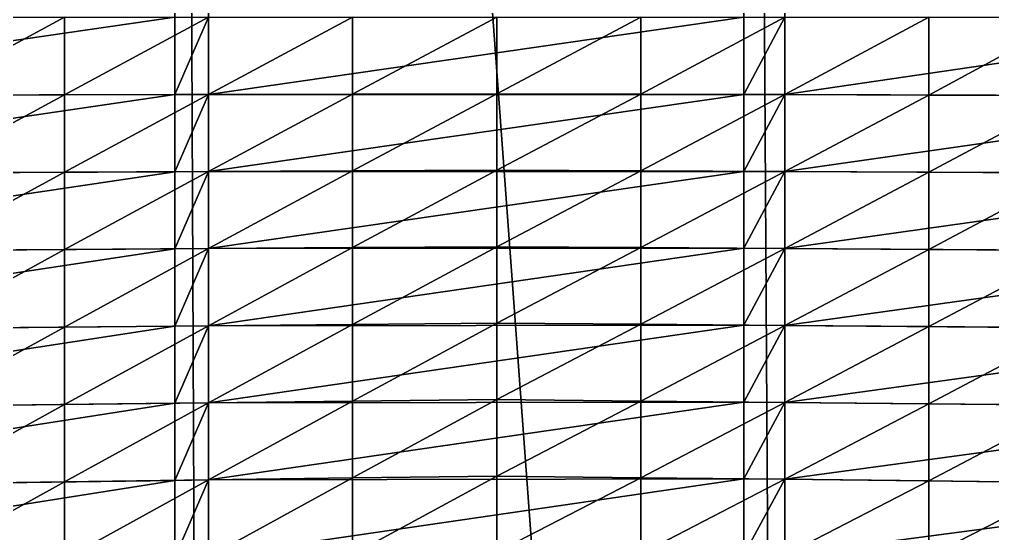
# Model space of a CAD drawing. Header units: metres. Extents: x -3 to 177, y -14 to 14.
# Drawn here: x 168.96 to 170.775, y -0.963 to -0.004 of the extents above; entities that cross this region are included whole.
import ezdxf

# ---------------------------------------------------------------- set-up
doc = ezdxf.new("R2010")
doc.units = ezdxf.units.M
doc.layers.add('FORE_PEAK', color=7, linetype='Continuous', true_color=0x74a6a7)
doc.layers.add('HULL', color=7, linetype='Continuous', true_color=0x528ba5)

msp = doc.modelspace()

# ---------------------------------------------------------------- linework, layer by layer
at = {"layer": 'FORE_PEAK'}
for points in [[(168.2375, 8.0072, 14.8527), (168.2375, -8.0072, 14.8527), (169.2498, -7.26, 14.8824)], [(168.2375, 8.0072, 14.8527), (169.2498, -7.26, 14.8824), (169.2498, 7.26, 14.8824)], [(169.2498, 7.26, 14.8824), (169.2498, -7.26, 14.8824), (169.3125, -7.2138, 14.8843)], [(169.2498, 7.26, 14.8824), (169.3125, -7.2138, 14.8843), (169.3125, 7.2138, 14.8843)], [(169.3125, 7.2138, 14.8843), (169.3125, -7.2138, 14.8843), (170.3113, -6.3667, 14.9178)], [(169.3125, 7.2138, 14.8843), (170.3113, -6.3667, 14.9178), (170.3113, 6.3667, 14.9178)], [(170.3113, 6.3667, 14.9178), (170.3113, -6.3667, 14.9178), (170.3875, -6.2923, 14.9208)], [(170.3113, 6.3667, 14.9178), (170.3875, -6.2923, 14.9208), (170.3875, 6.2923, 14.9208)], [(170.3875, 6.2923, 14.9208), (170.3875, -6.2923, 14.9208), (171.3727, -5.3304, 14.9588)], [(170.3875, 6.2923, 14.9208), (171.3727, -5.3304, 14.9588), (171.3727, 5.3304, 14.9588)], [(168.2375, -0.1463), (168.2375, 0), (169.2498, 0)], [(168.2375, -0.1463), (169.2498, 0), (169.2498, -0.144)], [(169.2498, -0.144), (169.2498, 0), (169.3125, 0)], [(169.2498, -0.144), (169.3125, 0), (169.3125, -0.1439)], [(169.3125, -0.1439), (169.3125, 0), (170.3113, 0)], [(169.3125, -0.1439), (170.3113, 0), (170.3113, -0.1441, 0.002)], [(170.3113, -0.1441, 0.002), (170.3113, 0), (170.3875, 0)], [(170.3113, -0.1441, 0.002), (170.3875, 0), (170.3875, -0.1443, 0.0023)], [(170.3875, -0.1443, 0.0023), (170.3875, 0), (171.3727, 0)], [(170.3875, -0.1443, 0.0023), (171.3727, 0), (171.3727, -0.1472, 0.0065)], [(168.2375, -0.2927), (168.2375, -0.1463), (169.2498, -0.144)], [(168.2375, -0.2927), (169.2498, -0.144), (169.2498, -0.2881)], [(169.2498, -0.2881), (169.2498, -0.144), (169.3125, -0.1439)], [(169.2498, -0.2881), (169.3125, -0.1439), (169.3125, -0.2878)], [(169.3125, -0.2878), (169.3125, -0.1439), (170.3113, -0.1441, 0.002)], [(169.3125, -0.2878), (170.3113, -0.1441, 0.002), (170.3113, -0.2876, 0.0092)], [(170.3113, -0.2876, 0.0092), (170.3113, -0.1441, 0.002), (170.3875, -0.1443, 0.0023)], [(170.3113, -0.2876, 0.0092), (170.3875, -0.1443, 0.0023), (170.3875, -0.2879, 0.0107)], [(170.3875, -0.2879, 0.0107), (170.3875, -0.1443, 0.0023), (171.3727, -0.1472, 0.0065)], [(170.3875, -0.2879, 0.0107), (171.3727, -0.1472, 0.0065), (171.3727, -0.2925, 0.0302)], [(168.2375, -0.439, 0), (168.2375, -0.2927), (169.2498, -0.2881)], [(168.2375, -0.439, 0), (169.2498, -0.2881), (169.2498, -0.4321, 0)], [(169.2498, -0.4321, 0), (169.2498, -0.2881), (169.3125, -0.2878)], [(169.2498, -0.4321, 0), (169.3125, -0.2878), (169.3125, -0.4317, 0)], [(169.3125, -0.4317, 0), (169.3125, -0.2878), (170.3113, -0.2876, 0.0092)], [(169.3125, -0.4317, 0), (170.3113, -0.2876, 0.0092), (170.3113, -0.431, 0.0164)], [(170.3113, -0.431, 0.0164), (170.3113, -0.2876, 0.0092), (170.3875, -0.2879, 0.0107)], [(170.3113, -0.431, 0.0164), (170.3875, -0.2879, 0.0107), (170.3875, -0.4315, 0.0191)], [(170.3875, -0.4315, 0.0191), (170.3875, -0.2879, 0.0107), (171.3727, -0.2925, 0.0302)], [(170.3875, -0.4315, 0.0191), (171.3727, -0.2925, 0.0302), (171.3727, -0.4378, 0.054)], [(168.2375, -0.5853, 0.0003), (168.2375, -0.439, 0), (169.2498, -0.4321, 0)], [(168.2375, -0.5853, 0.0003), (169.2498, -0.4321, 0), (169.2498, -0.5762, 0.0009)], [(169.2498, -0.5762, 0.0009), (169.2498, -0.4321, 0), (169.3125, -0.4317, 0)], [(169.2498, -0.5762, 0.0009), (169.3125, -0.4317, 0), (169.3125, -0.5756, 0.0009)], [(169.3125, -0.5756, 0.0009), (169.3125, -0.4317, 0), (170.3113, -0.431, 0.0164)], [(169.3125, -0.5756, 0.0009), (170.3113, -0.431, 0.0164), (170.3113, -0.5745, 0.0245)], [(170.3113, -0.5745, 0.0245), (170.3113, -0.431, 0.0164), (170.3875, -0.4315, 0.0191)], [(170.3113, -0.5745, 0.0245), (170.3875, -0.4315, 0.0191), (170.3875, -0.5751, 0.0284)], [(170.3875, -0.5751, 0.0284), (170.3875, -0.4315, 0.0191), (171.3727, -0.4378, 0.054)], [(170.3875, -0.5751, 0.0284), (171.3727, -0.4378, 0.054), (171.3727, -0.5831, 0.0781)], [(168.2375, -0.7316, 0.0009), (168.2375, -0.5853, 0.0003), (169.2498, -0.5762, 0.0009)], [(168.2375, -0.7316, 0.0009), (169.2498, -0.5762, 0.0009), (169.2498, -0.7202, 0.0025)], [(169.2498, -0.7202, 0.0025), (169.2498, -0.5762, 0.0009), (169.3125, -0.5756, 0.0009)], [(169.2498, -0.7202, 0.0025), (169.3125, -0.5756, 0.0009), (169.3125, -0.7195, 0.0026)], [(169.3125, -0.7195, 0.0026), (169.3125, -0.5756, 0.0009), (170.3113, -0.5745, 0.0245)], [(169.3125, -0.7195, 0.0026), (170.3113, -0.5745, 0.0245), (170.3113, -0.718, 0.0335)], [(170.3113, -0.718, 0.0335), (170.3113, -0.5745, 0.0245), (170.3875, -0.5751, 0.0284)], [(170.3113, -0.718, 0.0335), (170.3875, -0.5751, 0.0284), (170.3875, -0.7187, 0.0384)], [(170.3875, -0.7187, 0.0384), (170.3875, -0.5751, 0.0284), (171.3727, -0.5831, 0.0781)], [(170.3875, -0.7187, 0.0384), (171.3727, -0.5831, 0.0781), (171.3727, -0.7284, 0.1025)], [(168.2375, -0.8779, 0.0024), (168.2375, -0.7316, 0.0009), (169.2498, -0.7202, 0.0025)], [(168.2375, -0.8779, 0.0024), (169.2498, -0.7202, 0.0025), (169.2498, -0.8641, 0.0068)], [(169.2498, -0.8641, 0.0068), (169.2498, -0.7202, 0.0025), (169.3125, -0.7195, 0.0026)], [(169.2498, -0.8641, 0.0068), (169.3125, -0.7195, 0.0026), (169.3125, -0.8633, 0.0071)], [(169.3125, -0.8633, 0.0071), (169.3125, -0.7195, 0.0026), (170.3113, -0.718, 0.0335)], [(169.3125, -0.8633, 0.0071), (170.3113, -0.718, 0.0335), (170.3113, -0.8613, 0.0454)], [(170.3113, -0.8613, 0.0454), (170.3113, -0.718, 0.0335), (170.3875, -0.7187, 0.0384)], [(170.3113, -0.8613, 0.0454), (170.3875, -0.7187, 0.0384), (170.3875, -0.8622, 0.0513)], [(170.3875, -0.8622, 0.0513), (170.3875, -0.7187, 0.0384), (171.3727, -0.7284, 0.1025)], [(170.3875, -0.8622, 0.0513), (171.3727, -0.7284, 0.1025), (171.3727, -0.8737, 0.1279)], [(168.2375, -1.0242, 0.0048), (168.2375, -0.8779, 0.0024), (169.2498, -0.8641, 0.0068)], [(168.2375, -1.0242, 0.0048), (169.2498, -0.8641, 0.0068), (169.2498, -1.008, 0.0133)], [(169.2498, -1.008, 0.0133), (169.2498, -0.8641, 0.0068), (169.3125, -0.8633, 0.0071)], [(169.2498, -1.008, 0.0133), (169.3125, -0.8633, 0.0071), (169.3125, -1.007, 0.0138)], [(169.3125, -1.007, 0.0138), (169.3125, -0.8633, 0.0071), (170.3113, -0.8613, 0.0454)], [(169.3125, -1.007, 0.0138), (170.3113, -0.8613, 0.0454), (170.3113, -1.0029, 0.0625)], [(170.3113, -1.0029, 0.0625), (170.3113, -0.8613, 0.0454), (170.3875, -0.8622, 0.0513)], [(170.3113, -1.0029, 0.0625), (170.3875, -0.8622, 0.0513), (170.3875, -1.0037, 0.0698)], [(170.3875, -1.0037, 0.0698), (170.3875, -0.8622, 0.0513), (171.3727, -0.8737, 0.1279)], [(170.3875, -1.0037, 0.0698), (171.3727, -0.8737, 0.1279), (171.3727, -1.0133, 0.1641)]]:
    msp.add_3dface(points, dxfattribs=at)
at = {"layer": 'HULL'}
for points in [[(168.775, -0.1451), (168.775, 0), (169.0437, 0)], [(168.775, -0.1451), (169.0437, 0), (169.0437, -0.1445)], [(169.0437, -0.1445), (169.0437, 0), (169.3125, 0)], [(169.0437, -0.1445), (169.3125, 0), (169.3125, -0.1439)], [(169.3125, -0.1439), (169.3125, 0), (169.5813, 0)], [(169.3125, -0.1439), (169.5813, 0), (169.5813, -0.1433)], [(169.5813, -0.1433), (169.5813, 0), (169.85, 0)], [(169.5813, -0.1433), (169.85, 0), (169.85, -0.1427)], [(169.85, -0.1427), (169.85, 0), (170.1188, 0)], [(169.85, -0.1427), (170.1188, 0), (170.1188, -0.1435, 0.0011)], [(170.1188, -0.1435, 0.0011), (170.1188, 0), (170.3875, 0)], [(170.1188, -0.1435, 0.0011), (170.3875, 0), (170.3875, -0.1443, 0.0023)], [(170.3875, -0.1443, 0.0023), (170.3875, 0), (170.6562, 0)], [(170.3875, -0.1443, 0.0023), (170.6562, 0), (170.6562, -0.1451, 0.0034)], [(170.6562, -0.1451, 0.0034), (170.6562, 0), (170.925, 0)], [(170.6562, -0.1451, 0.0034), (170.925, 0), (170.925, -0.1459, 0.0046)], [(168.775, -0.2902), (168.775, -0.1451), (169.0437, -0.1445)], [(168.775, -0.2902), (169.0437, -0.1445), (169.0437, -0.289)], [(169.0437, -0.289), (169.0437, -0.1445), (169.3125, -0.1439)], [(169.0437, -0.289), (169.3125, -0.1439), (169.3125, -0.2878)], [(169.3125, -0.2878), (169.3125, -0.1439), (169.5813, -0.1433)], [(169.3125, -0.2878), (169.5813, -0.1433), (169.5813, -0.2866)], [(169.5813, -0.2866), (169.5813, -0.1433), (169.85, -0.1427)], [(169.5813, -0.2866), (169.85, -0.1427), (169.85, -0.2854)], [(169.85, -0.2854), (169.85, -0.1427), (170.1188, -0.1435, 0.0011)], [(169.85, -0.2854), (170.1188, -0.1435, 0.0011), (170.1188, -0.2866, 0.0053)], [(170.1188, -0.2866, 0.0053), (170.1188, -0.1435, 0.0011), (170.3875, -0.1443, 0.0023)], [(170.1188, -0.2866, 0.0053), (170.3875, -0.1443, 0.0023), (170.3875, -0.2879, 0.0107)], [(170.3875, -0.2879, 0.0107), (170.3875, -0.1443, 0.0023), (170.6562, -0.1451, 0.0034)], [(170.3875, -0.2879, 0.0107), (170.6562, -0.1451, 0.0034), (170.6562, -0.2892, 0.016)], [(170.6562, -0.2892, 0.016), (170.6562, -0.1451, 0.0034), (170.925, -0.1459, 0.0046)], [(170.6562, -0.2892, 0.016), (170.925, -0.1459, 0.0046), (170.925, -0.2904, 0.0213)], [(168.775, -0.4353, 0), (168.775, -0.2902), (169.0437, -0.289)], [(168.775, -0.4353, 0), (169.0437, -0.289), (169.0437, -0.4335, 0)], [(169.0437, -0.4335, 0), (169.0437, -0.289), (169.3125, -0.2878)], [(169.0437, -0.4335, 0), (169.3125, -0.2878), (169.3125, -0.4317, 0)], [(169.3125, -0.4317, 0), (169.3125, -0.2878), (169.5813, -0.2866)], [(169.3125, -0.4317, 0), (169.5813, -0.2866), (169.5813, -0.4299, 0)], [(169.5813, -0.4299, 0), (169.5813, -0.2866), (169.85, -0.2854)], [(169.5813, -0.4299, 0), (169.85, -0.2854), (169.85, -0.4281, 0)], [(169.85, -0.4281, 0), (169.85, -0.2854), (170.1188, -0.2866, 0.0053)], [(169.85, -0.4281, 0), (170.1188, -0.2866, 0.0053), (170.1188, -0.4298, 0.0095)], [(170.1188, -0.4298, 0.0095), (170.1188, -0.2866, 0.0053), (170.3875, -0.2879, 0.0107)], [(170.1188, -0.4298, 0.0095), (170.3875, -0.2879, 0.0107), (170.3875, -0.4315, 0.0191)], [(170.3875, -0.4315, 0.0191), (170.3875, -0.2879, 0.0107), (170.6562, -0.2892, 0.016)], [(170.3875, -0.4315, 0.0191), (170.6562, -0.2892, 0.016), (170.6562, -0.4332, 0.0286)], [(170.6562, -0.4332, 0.0286), (170.6562, -0.2892, 0.016), (170.925, -0.2904, 0.0213)], [(170.6562, -0.4332, 0.0286), (170.925, -0.2904, 0.0213), (170.925, -0.435, 0.0381)], [(168.775, -0.5805, 0.0006), (168.775, -0.4353, 0), (169.0437, -0.4335, 0)], [(168.775, -0.5805, 0.0006), (169.0437, -0.4335, 0), (169.0437, -0.578, 0.0008)], [(169.0437, -0.578, 0.0008), (169.0437, -0.4335, 0), (169.3125, -0.4317, 0)], [(169.0437, -0.578, 0.0008), (169.3125, -0.4317, 0), (169.3125, -0.5756, 0.0009)], [(169.3125, -0.5756, 0.0009), (169.3125, -0.4317, 0), (169.5813, -0.4299, 0)], [(169.3125, -0.5756, 0.0009), (169.5813, -0.4299, 0), (169.5813, -0.5732, 0.0011)], [(169.5813, -0.5732, 0.0011), (169.5813, -0.4299, 0), (169.85, -0.4281, 0)], [(169.5813, -0.5732, 0.0011), (169.85, -0.4281, 0), (169.85, -0.5708, 0.0012)], [(169.85, -0.5708, 0.0012), (169.85, -0.4281, 0), (170.1188, -0.4298, 0.0095)], [(169.85, -0.5708, 0.0012), (170.1188, -0.4298, 0.0095), (170.1188, -0.5729, 0.0148)], [(170.1188, -0.5729, 0.0148), (170.1188, -0.4298, 0.0095), (170.3875, -0.4315, 0.0191)], [(170.1188, -0.5729, 0.0148), (170.3875, -0.4315, 0.0191), (170.3875, -0.5751, 0.0284)], [(170.3875, -0.5751, 0.0284), (170.3875, -0.4315, 0.0191), (170.6562, -0.4332, 0.0286)], [(170.3875, -0.5751, 0.0284), (170.6562, -0.4332, 0.0286), (170.6562, -0.5773, 0.0419)], [(170.6562, -0.5773, 0.0419), (170.6562, -0.4332, 0.0286), (170.925, -0.435, 0.0381)], [(170.6562, -0.5773, 0.0419), (170.925, -0.435, 0.0381), (170.925, -0.5795, 0.0555)], [(168.775, -0.7256, 0.0018), (168.775, -0.5805, 0.0006), (169.0437, -0.578, 0.0008)], [(168.775, -0.7256, 0.0018), (169.0437, -0.578, 0.0008), (169.0437, -0.7225, 0.0022)], [(169.0437, -0.7225, 0.0022), (169.0437, -0.578, 0.0008), (169.3125, -0.5756, 0.0009)], [(169.0437, -0.7225, 0.0022), (169.3125, -0.5756, 0.0009), (169.3125, -0.7195, 0.0026)], [(169.3125, -0.7195, 0.0026), (169.3125, -0.5756, 0.0009), (169.5813, -0.5732, 0.0011)], [(169.3125, -0.7195, 0.0026), (169.5813, -0.5732, 0.0011), (169.5813, -0.7165, 0.0031)], [(169.5813, -0.7165, 0.0031), (169.5813, -0.5732, 0.0011), (169.85, -0.5708, 0.0012)], [(169.5813, -0.7165, 0.0031), (169.85, -0.5708, 0.0012), (169.85, -0.7134, 0.0035)], [(169.85, -0.7134, 0.0035), (169.85, -0.5708, 0.0012), (170.1188, -0.5729, 0.0148)], [(169.85, -0.7134, 0.0035), (170.1188, -0.5729, 0.0148), (170.1188, -0.7161, 0.021)], [(170.1188, -0.7161, 0.021), (170.1188, -0.5729, 0.0148), (170.3875, -0.5751, 0.0284)], [(170.1188, -0.7161, 0.021), (170.3875, -0.5751, 0.0284), (170.3875, -0.7187, 0.0384)], [(170.3875, -0.7187, 0.0384), (170.3875, -0.5751, 0.0284), (170.6562, -0.5773, 0.0419)], [(170.3875, -0.7187, 0.0384), (170.6562, -0.5773, 0.0419), (170.6562, -0.7214, 0.0559)], [(170.6562, -0.7214, 0.0559), (170.6562, -0.5773, 0.0419), (170.925, -0.5795, 0.0555)], [(170.6562, -0.7214, 0.0559), (170.925, -0.5795, 0.0555), (170.925, -0.724, 0.0734)], [(168.775, -0.8706, 0.0047), (168.775, -0.7256, 0.0018), (169.0437, -0.7225, 0.0022)], [(168.775, -0.8706, 0.0047), (169.0437, -0.7225, 0.0022), (169.0437, -0.8669, 0.0059)], [(169.0437, -0.8669, 0.0059), (169.0437, -0.7225, 0.0022), (169.3125, -0.7195, 0.0026)], [(169.0437, -0.8669, 0.0059), (169.3125, -0.7195, 0.0026), (169.3125, -0.8633, 0.0071)], [(169.3125, -0.8633, 0.0071), (169.3125, -0.7195, 0.0026), (169.5813, -0.7165, 0.0031)], [(169.3125, -0.8633, 0.0071), (169.5813, -0.7165, 0.0031), (169.5813, -0.8596, 0.0083)], [(169.5813, -0.8596, 0.0083), (169.5813, -0.7165, 0.0031), (169.85, -0.7134, 0.0035)], [(169.5813, -0.8596, 0.0083), (169.85, -0.7134, 0.0035), (169.85, -0.856, 0.0095)], [(169.85, -0.856, 0.0095), (169.85, -0.7134, 0.0035), (170.1188, -0.7161, 0.021)], [(169.85, -0.856, 0.0095), (170.1188, -0.7161, 0.021), (170.1188, -0.8591, 0.0304)], [(170.1188, -0.8591, 0.0304), (170.1188, -0.7161, 0.021), (170.3875, -0.7187, 0.0384)], [(170.1188, -0.8591, 0.0304), (170.3875, -0.7187, 0.0384), (170.3875, -0.8622, 0.0513)], [(170.3875, -0.8622, 0.0513), (170.3875, -0.7187, 0.0384), (170.6562, -0.7214, 0.0559)], [(170.3875, -0.8622, 0.0513), (170.6562, -0.7214, 0.0559), (170.6562, -0.8653, 0.0722)], [(170.6562, -0.8653, 0.0722), (170.6562, -0.7214, 0.0559), (170.925, -0.724, 0.0734)], [(170.6562, -0.8653, 0.0722), (170.925, -0.724, 0.0734), (170.925, -0.8685, 0.0931)], [(168.775, -1.0156, 0.0093), (168.775, -0.8706, 0.0047), (169.0437, -0.8669, 0.0059)], [(168.775, -1.0156, 0.0093), (169.0437, -0.8669, 0.0059), (169.0437, -1.0113, 0.0116)], [(169.0437, -1.0113, 0.0116), (169.0437, -0.8669, 0.0059), (169.3125, -0.8633, 0.0071)], [(169.0437, -1.0113, 0.0116), (169.3125, -0.8633, 0.0071), (169.3125, -1.007, 0.0138)], [(169.3125, -1.007, 0.0138), (169.3125, -0.8633, 0.0071), (169.5813, -0.8596, 0.0083)], [(169.3125, -1.007, 0.0138), (169.5813, -0.8596, 0.0083), (169.5813, -1.0027, 0.016)], [(169.5813, -1.0027, 0.016), (169.5813, -0.8596, 0.0083), (169.85, -0.856, 0.0095)], [(169.5813, -1.0027, 0.016), (169.85, -0.856, 0.0095), (169.85, -0.9984, 0.0183)], [(169.85, -0.9984, 0.0183), (169.85, -0.856, 0.0095), (170.1188, -0.8591, 0.0304)], [(169.85, -0.9984, 0.0183), (170.1188, -0.8591, 0.0304), (170.1188, -1.001, 0.044)], [(170.1188, -1.001, 0.044), (170.1188, -0.8591, 0.0304), (170.3875, -0.8622, 0.0513)], [(170.1188, -1.001, 0.044), (170.3875, -0.8622, 0.0513), (170.3875, -1.0037, 0.0698)], [(170.3875, -1.0037, 0.0698), (170.3875, -0.8622, 0.0513), (170.6562, -0.8653, 0.0722)], [(170.3875, -1.0037, 0.0698), (170.6562, -0.8653, 0.0722), (170.6562, -1.0063, 0.0955)], [(170.6562, -1.0063, 0.0955), (170.6562, -0.8653, 0.0722), (170.925, -0.8685, 0.0931)], [(170.6562, -1.0063, 0.0955), (170.925, -0.8685, 0.0931), (170.925, -1.0089, 0.1212)]]:
    msp.add_3dface(points, dxfattribs=at)

doc.saveas('drawing.dxf')
